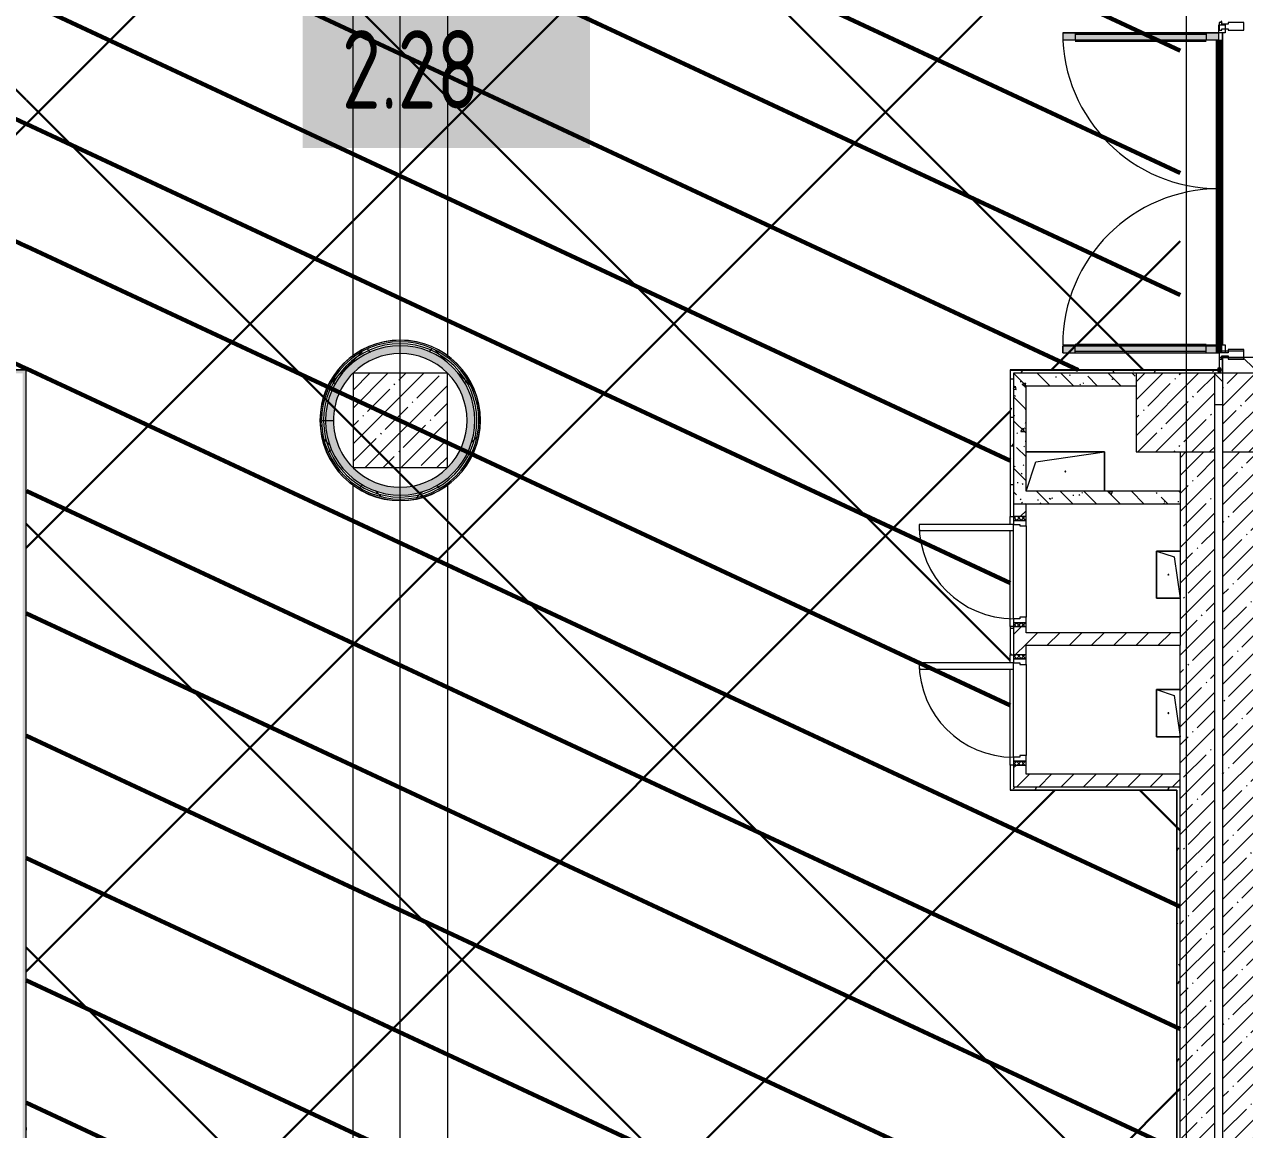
# Model space of a CAD drawing. Header units: millimetres. Extents: x -164500 to 426394, y -23753 to 102118.
# Drawn here: x 179692 to 187452, y 3090 to 10117 of the extents above; entities that cross this region are included whole.
import ezdxf
from ezdxf import colors
from ezdxf.entities.mleader import LeaderData, LeaderLine
from ezdxf.math import Vec2, Vec3

# ---------------------------------------------------------------- set-up
doc = ezdxf.new("R2010")
doc.units = ezdxf.units.MM
doc.linetypes.add('Осевая', pattern=[6350, 1270, -952.5, 3175, -952.5])
for name, color, linetype, lineweight in [('0) шлифовка', 5, 'Continuous', 60), ('284 стык. профилей', 1, 'Continuous', 120), ('5.3) Л-7 Линолеум 4 вып', 230, 'Continuous', 30), ('9.1) Рулон', 30, 'Continuous', 30), ('A-DETL-GENF', 7, 'Continuous', 9), ('A-DOOR-2', 7, 'Continuous', 5), ('A-DOOR-FRAM-2', 7, 'Continuous', 5), ('A-FLOR', 7, 'Continuous', 9), ('A-GENM', 7, 'Continuous', 9), ('A-GLAZ-CWMG', 7, 'Continuous', 9), ('A-GLAZ-CWMG-1', 7, 'Continuous', 20), ('A-WALL', 7, 'Continuous', 5), ('I-WALL', 7, 'Continuous', 5), ('S-COLS', 7, 'Continuous', 9), ('S-COLS-1', 7, 'Continuous', 5), ('Оси', 7, 'Continuous', 9), ('Оси-2', 7, 'Осевая', 9)]:
    doc.layers.add(name, color=color, linetype=linetype, lineweight=lineweight)
doc.layers.add('2) защита вин плитк', color=6, linetype='Continuous')
doc.layers.add('3.2.2) Нал-ой пол 4 вып', color=3, linetype='Continuous')
doc.layers.add('A-AREA-PATT-2', color=7, linetype='Continuous', lineweight=5, true_color=0xcde0ef, transparency=1)
doc.layers.add('A-FLOR-PATT-1', color=7, linetype='Continuous', lineweight=9, true_color=0xeef6ff, transparency=0.5)
for name, color, linetype, lineweight, true_color in [('A-DOOR-1', 7, 'Continuous', 5, 0xc0c0c0), ('A-DOOR-FRAM-1', 7, 'Continuous', 5, 0xc0c0c0), ('A-WALL-1', 9, 'Continuous', 5, 0x808080), ('A-WALL-FNSH-1', 9, 'Continuous', 5, 0x808080)]:
    doc.layers.add(name, color=color, linetype=linetype, lineweight=lineweight, true_color=true_color)
doc.styles.add('СПДС', font='ГОСТ тип А.ttf', dxfattribs={"width": 0.9})
pattern_1 = [(155, (169003.1, 23029.06), (-297.882, -638.811), [])]
pattern_2 = [(45, (148772.12, -0.94), (-114.04925, 114.04925), []), (45, (148886.17, -0.94), (-114.04925, 114.04925), [201.612, -40.322, 6.706, -33.617])]
pattern_3 = [(135, (148772.12, -0.94), (-141.4214, -141.4214), [])]
pattern_4 = [(135, (148772.12, -0.94), (-150.8683, -150.8683), [213.36, -35.56, 7.112, -35.56]), (135, (148772.12, 149.83), (-150.8683, -150.8683), []), (50, (148772.12, -0.94), (255.0577, -22.3145), [26.67, -293.37]), (355, (148772.12, -0.94), (-49.3404, 267.4791), [21.336, -234.696]), (100.451, (148793.38, -2.8), (205.7195, 245.1636), [22.666, -249.326]), (46.184, (148772.12, 70.18), (379.511, -58.86), [40.005, -440.055]), (96.636, (148803.75, 65.27), (332.3634, 346.399), [33.999, -373.989]), (351.184, (148772.12, 70.18), (332.367, 346.3953), [32.004, -352.044]), (21, (148807.68, 52.4), (212.2602, -143.1711), [26.67, -293.37]), (326, (148807.68, 52.4), (86.5224, 257.8632), [21.336, -234.696]), (71.451, (148825.37, 40.47), (298.784, 114.6901), [22.666, -249.326]), (37.5, (148772.12, -0.94), (4.32385, 118.3775), [6.706, -225.146, 6.706, -231.546, -235.585]), (37.5, (148772.12, -0.94), (4.32385, 118.3775), [-470.103, 6.706, -228.879]), (7.5, (148772.12, -0.94), (93.5476, 140.2533), [6.706, -129.134, 6.706, -219.812, -89.789]), (7.5, (148772.12, -0.94), (93.5476, 140.2533), [-362.356, 6.706, -83.083]), (327.5, (148692.82, -0.94), (189.82734, -8.02019), [6.706, -82.194, 6.706, -270.662, -368.046]), (327.5, (148692.82, -0.94), (189.82734, -8.02019), [-366.268, 6.706, -361.34]), (317.5, (148657.26, -0.94), (207.38114, 35.59764), [6.706, -108.864, 6.706, -177.495, -261.366]), (317.5, (148657.26, -0.94), (207.38114, 35.59764), [-299.771, 6.706, -254.66])]
pattern_5 = [(45, (148772.12, -0.94), (-70.71068, 70.71068), [])]
pattern_6 = [(45, (148772.12, -0.94), (-212.132, 212.132), []), (135, (148772.12, -0.94), (-212.132, -212.132), [])]
pattern_7 = [(0, (148772.123, -0.94), (243.84, 60.96), [20.117, -162.763, 20.117, -162.763, -975.36]), (0, (148772.123, -0.94), (243.84, 60.96), [-365.76, 20.117, -345.643, 20.117, -162.763, -426.72]), (0, (148772.123, -0.94), (243.84, 60.96), [-914.4, 20.117, -101.803, 20.117, -284.683]), (120, (148863.563, 29.54), (-174.71291, 180.69163), [20.117, -162.763, 20.117, -162.763, -975.36]), (120, (148863.563, 29.54), (-174.71291, 180.69163), [-365.76, 20.117, -345.643, 20.117, -162.763, -426.72]), (120, (148863.563, 29.54), (-174.71291, 180.69163), [-914.4, 20.117, -101.803, 20.117, -284.683]), (240, (148894.043, 151.46), (-69.12709, -241.65163), [20.117, -162.763, 20.117, -162.763, -975.36]), (240, (148894.043, 151.46), (-69.12709, -241.65163), [-365.76, 20.117, -345.643, 20.117, -162.763, -426.72]), (240, (148894.043, 151.46), (-69.12709, -241.65163), [-914.4, 20.117, -101.803, 20.117, -284.683])]
pattern_8 = [(45, (169003.1, 23029), (-1347.04, 1347.04), [])]
pattern_9 = [(45, (169003.1, 23029), (-1347.04, 1347.04), []), (135, (169003.1, 23029), (-1347.04, -1347.04), [])]

# ---------------------------------------------------------------- blocks, each defined once
blk = doc.blocks.new('BSC_Колонна _Прямоугольная - 500х500-23286270-Объем проектирования 2 этажа')
at = {"layer": 'S-COLS-1'}
h = blk.add_hatch(dxfattribs=at)
h.set_pattern_fill('FP_4', color=256, style=0, pattern_type=2)
h.set_pattern_definition([(45, (-38790, -7650), (-114.04925, 114.04925), []), (45, (-38675.95, -7650), (-114.04925, 114.04925), [201.613, -40.323, 6.706, -33.617])])
h.paths.add_polyline_path([(-70.3, -250), (250, -250), (250, 250), (-250, 250), (-250, -250)])
for p, q in [((250, 250), (-250, 250)), ((-250, 250), (-250, -250)), ((250, -250), (250, 250)), ((-250, -250), (250, -250))]:
    blk.add_line(p, q, dxfattribs=at)
blk = doc.blocks.new('BSC_Колонна _Прямоугольная - 600х600-V312-Объем проектирования 2 этажа')
at = {"layer": 'S-COLS-1'}
h = blk.add_hatch(dxfattribs=at)
h.set_pattern_fill('FP_65', color=256, style=0, pattern_type=2)
h.set_pattern_definition([(45, (-33310, -7600), (-114.04925, 114.04925), []), (45, (-33195.95, -7600), (-114.04925, 114.04925), [201.613, -40.323, 6.706, -33.617])])
h.paths.add_polyline_path([(-300, -300), (300, -300), (300, 300), (-300, 300), (-300, 173.2)])
for p, q in [((300, 300), (-300, 300)), ((-300, 300), (-300, -300)), ((300, -300), (300, 300)), ((-300, -300), (300, -300))]:
    blk.add_line(p, q, dxfattribs=at)
blk = doc.blocks.new('BSC_Колонна _Прямоугольная - 500х500-V367-Объем проектирования 2 этажа')
at = {"layer": 'S-COLS-1'}
h = blk.add_hatch(dxfattribs=at)
h.set_pattern_fill('FP_113', color=256, style=0, pattern_type=2)
h.set_pattern_definition([(45, (-38240, -7650), (-114.04925, 114.04925), []), (45, (-38125.95, -7650), (-114.04925, 114.04925), [201.613, -40.323, 6.706, -33.617])])
h.paths.add_polyline_path([(250, -250), (250, 250), (-250, 250), (-250, -250), (177, -250)])
for p, q in [((250, 250), (-250, 250)), ((-250, 250), (-250, -250)), ((250, -250), (250, 250)), ((-250, -250), (250, -250))]:
    blk.add_line(p, q, dxfattribs=at)
blk = doc.blocks.new('GM_Отверстие прямоугольное _в плите_ - Отверстие-V418-Объем проектирования 2 этажа')
at = {"layer": 'A-GENM'}
for p, q in [((-250, 125), (250, 125)), ((250, 125), (-250, 125)), ((-187.5, 62.5), (250, 125)), ((250, 125), (250, -125)), ((250, -125), (250, 125)), ((-250, -125), (-187.5, 62.5))]:
    blk.add_line(p, q, dxfattribs=at)
for start, end in [(360, 180), (180, 360)]:
    blk.add_arc((0, 0), 2.5, start, end, dxfattribs=at)
blk = doc.blocks.new('GM_Отверстие прямоугольное _в плите_ - Отверстие-21620300-Объем проектирования 2 этажа')
at = {"layer": 'A-GENM'}
for p, q in [((-150, -75), (-150, 75)), ((-150, 75), (-150, -75)), ((-150, -75), (-112.5, 37.5)), ((-112.5, 37.5), (150, 75)), ((150, 75), (150, -75)), ((150, -75), (150, 75)), ((150, -75), (-150, -75)), ((-150, -75), (150, -75))]:
    blk.add_line(p, q, dxfattribs=at)
for start, end in [(360, 180), (180, 360)]:
    blk.add_arc((0, 0), 2.5, start, end, dxfattribs=at)
blk = doc.blocks.new('Прямоугольный импост - Импост структурный с накладкой - 160мм Темный-31239214-Объем проектирования 2 этажа')
at = {"layer": 'A-GLAZ-CWMG-1'}
for p, q in [((-50, 0), (-50, 17)), ((-50, 17), (0, 17)), ((-40, 0), (-50, 0)), ((-40, -40), (-40, 0)), ((0, 0), (-10, 0)), ((-10, 0), (-10, -40)), ((0, 17), (0, 0)), ((-50, -140), (-50, -40)), ((-50, -40), (-40, -40)), ((-10, -40), (0, -40)), ((0, -40), (0, -140)), ((0, -140), (-50, -140))]:
    blk.add_line(p, q, dxfattribs=at)
blk = doc.blocks.new('Прямоугольный импост - Импост структурный с накладкой - 160мм Темный-31915521-Объем проектирования 2 этажа')
at = {"layer": 'A-GLAZ-CWMG-1'}
for p, q in [((-25, 0), (-25, 17)), ((-25, 17), (25, 17)), ((-15, 0), (-25, 0)), ((-15, -40), (-15, 0)), ((25, 0), (15, 0)), ((15, 0), (15, -40)), ((25, 17), (25, 0)), ((-25, -140), (-25, -40)), ((-25, -40), (-15, -40)), ((15, -40), (25, -40)), ((25, -40), (25, -140)), ((25, -140), (-25, -140))]:
    blk.add_line(p, q, dxfattribs=at)
blk = doc.blocks.new('Прямоугольный импост - Импост структурный с накладкой - 160мм Темный-31239248-Объем проектирования 2 этажа')
at = {"layer": 'A-GLAZ-CWMG-1'}
for p, q in [((0, 17), (-50, 17)), ((-50, 17), (-50, 0)), ((-50, 0), (-40, 0)), ((-40, 0), (-40, -40)), ((-10, -40), (-10, 0)), ((-10, 0), (0, 0)), ((0, 0), (0, 17)), ((-40, -40), (-50, -40)), ((-50, -40), (-50, -140)), ((0, -40), (-10, -40)), ((0, -140), (0, -40)), ((-50, -140), (0, -140))]:
    blk.add_line(p, q, dxfattribs=at)

msp = doc.modelspace()

# ---------------------------------------------------------------- hatches: boundary and pattern name
at = {"layer": '0) шлифовка', "true_color": 0x2776bb}
h = msp.add_hatch(dxfattribs=at)
h.set_pattern_fill('ANSI31', color=152, scale=222, angle=110)
h.set_pattern_definition(pattern_1)
h.paths.add_polyline_path([(187042.123, 22926.529), (179707.482, 22964.583), (179703.123, 521), (187042.123, 418.471), (187042.123, 5248.059), (185961.123, 5248.059), (185961.123, 7921), (187042.123, 7921)])
h.paths.add_polyline_path([(183003.123, 13758.059), (179703.262, 13758.059), (179703.123, 22964.643), (183003.123, 22964.643)])
h = msp.add_hatch(dxfattribs=at)
h.set_pattern_fill('ANSI31', color=152, scale=222, angle=110)
h.set_pattern_definition(pattern_1)
h.paths.add_polyline_path([(179703.123, 13759), (169003.123, 13759), (169003.123, 7920.059), (179703.123, 7920.059)])
at = {"layer": '2) защита вин плитк'}
h = msp.add_hatch(dxfattribs=at)
h.set_pattern_fill('ANSI31', color=256, scale=600)
h.set_pattern_definition(pattern_8)
h.paths.add_polyline_path([(187042.123, 22926.529), (179707.482, 22964.583), (179703.123, 521), (187042.123, 418.471), (187042.123, 5248.059), (185961.123, 5248.059), (185961.123, 7921), (187042.123, 7921)])
h.paths.add_polyline_path([(183003.123, 13758.059), (179703.262, 13758.059), (179703.123, 22964.643), (183003.123, 22964.643)])
h = msp.add_hatch(dxfattribs=at)
h.set_pattern_fill('ANSI31', color=256, scale=600)
h.set_pattern_definition(pattern_8)
h.paths.add_polyline_path([(179703.123, 13759), (169003.123, 13759), (169003.123, 7920.059), (179703.123, 7920.059)])
at = {"layer": '3.2.2) Нал-ой пол 4 вып'}
h = msp.add_hatch(dxfattribs=at)
h.set_pattern_fill('ANSI31', color=256, scale=600)
h.set_pattern_definition(pattern_8)
h.paths.add_polyline_path([(187042.123, 22926.529), (179707.482, 22964.583), (179703.123, 521), (187042.123, 418.471), (187042.123, 5248.059), (185961.123, 5248.059), (185961.123, 7921), (187042.123, 7921)])
h.paths.add_polyline_path([(183003.123, 13758.059), (179703.262, 13758.059), (179703.123, 22964.643), (183003.123, 22964.643)])
h = msp.add_hatch(dxfattribs=at)
h.set_pattern_fill('ANSI31', color=256, scale=600)
h.set_pattern_definition(pattern_8)
h.paths.add_polyline_path([(179703.123, 13759), (169003.123, 13759), (169003.123, 7920.059), (179703.123, 7920.059)])
at = {"layer": '5.3) Л-7 Линолеум 4 вып'}
h = msp.add_hatch(dxfattribs=at)
h.set_pattern_fill('ANSI37', color=256, scale=600)
h.set_pattern_definition(pattern_9)
h.paths.add_polyline_path([(187042.123, 22926.529), (179707.482, 22964.583), (179703.123, 521), (187042.123, 418.471), (187042.123, 5248.059), (185961.123, 5248.059), (185961.123, 7921), (187042.123, 7921)])
h.paths.add_polyline_path([(183003.123, 13758.059), (179703.262, 13758.059), (179703.123, 22964.643), (183003.123, 22964.643)])
h = msp.add_hatch(dxfattribs=at)
h.set_pattern_fill('ANSI37', color=256, scale=600)
h.set_pattern_definition(pattern_9)
h.paths.add_polyline_path([(179703.123, 13759), (169003.123, 13759), (169003.123, 7920.059), (179703.123, 7920.059)])
at = {"layer": 'A-AREA-PATT-2'}
h = msp.add_hatch(color=256, dxfattribs=at)
h.paths.add_polyline_path([(187288.123, 7919.559), (187291.623, 7920.059), (187289.53, 7930.059), (187281.623, 7930.059), (187281.623, 7919.559)])
h.paths.add_polyline_path([(169022.123, 7919.559), (169022.123, 8529.507), (168992.123, 8529.507), (168992.123, 7919.559), (169017.123, 7919.559)])
h.paths.add_polyline_path([(187291.123, 7989.059), (187291.623, 7990.235), (187291.623, 8079.059), (187288.123, 8079.059), (187288.123, 8029.059), (187291.123, 8029.059), (187291.123, 7999.059)])
h.paths.add_polyline_path([(187288.123, 10064.059), (187291.623, 10064.059), (187291.123, 10114.059), (187288.123, 10114.059)])
h.paths.add_polyline_path([(169022.123, 10274.507), (169022.123, 10879.059), (169002.623, 10877.109), (169002.623, 10274.507)])
h.paths.add_polyline_path([(187266.623, 10668.059), (187286.623, 10668.059), (187286.623, 10678.559), (187266.623, 10678.559)])
h.paths.add_polyline_path([(181432.123, 13739.059), (181472.123, 13739.059), (181470.173, 13758.559), (181422.123, 13758.559), (181422.123, 13739.059)])
h.paths.add_polyline_path([(180072.123, 13739.059), (180122.123, 13739.059), (180120.173, 13758.559), (180072.123, 13758.559)])
h.paths.add_polyline_path([(182422.123, 18869.059), (182422.123, 18919.059), (182402.623, 18917.109), (182402.623, 18869.059)])
h.paths.add_polyline_path([(182402.623, 20219.059), (182422.123, 20219.059), (182422.123, 20269.059), (182402.623, 20267.109), (182402.623, 20221.009)])
at = {"layer": 'A-DOOR-2'}
h = msp.add_hatch(dxfattribs=at)
h.set_pattern_fill('FP_204', color=256, angle=90, style=0, pattern_type=2)
h.set_pattern_definition([(225, (185917.438, 8576.97), (14.14214, -14.14214), []), (315, (185917.438, 8576.97), (14.14214, 14.14214), [])])
h.paths.add_polyline_path([(186062.123, 6963.059), (186062.123, 6988.059), (185982.123, 6988.059), (185982.123, 6963.059)])
h = msp.add_hatch(dxfattribs=at)
h.set_pattern_fill('FP_204', color=256, angle=90, style=0, pattern_type=2)
h.set_pattern_definition([(225, (185917.438, 7696.97), (14.14214, -14.14214), []), (315, (185917.438, 7696.97), (14.14214, 14.14214), [])])
h.paths.add_polyline_path([(186062.123, 6083.059), (186062.123, 6108.059), (185982.123, 6108.059), (185982.123, 6083.059)])
at = {"layer": 'A-DOOR-FRAM-2'}
h = msp.add_hatch(dxfattribs=at)
h.set_pattern_fill('FP_205', color=256, angle=90, style=0, pattern_type=2)
h.set_pattern_definition([(135, (185917.438, 6454.175), (-14.1421, -14.1421), []), (225, (185917.438, 6454.175), (14.1421, -14.1421), [])])
h.paths.add_polyline_path([(186020.195, 6288.059), (186062.123, 6288.059), (186062.123, 6313.059), (185982.123, 6313.059), (185982.123, 6288.059)])
h = msp.add_hatch(dxfattribs=at)
h.set_pattern_fill('FP_205', color=256, angle=90, style=0, pattern_type=2)
h.set_pattern_definition([(135, (185917.438, 5574.175), (-14.1421, -14.1421), []), (225, (185917.438, 5574.175), (14.1421, -14.1421), [])])
h.paths.add_polyline_path([(186020.195, 5408.059), (186062.123, 5408.059), (186062.123, 5433.059), (185982.123, 5433.059), (185982.123, 5408.059)])
at = {"layer": 'A-FLOR-PATT-1'}
h = msp.add_hatch(color=256, dxfattribs=at)
h.paths.add_polyline_path([(162402.033, 7899.059), (162442.033, 7899.059), (162442.033, 8729.059), (162402.033, 8729.059), (162402.033, 7902.762)])
h.paths.add_polyline_path([(173072.123, 7899.059), (173072.123, 8229.059), (173032.123, 8229.059), (173032.123, 7899.059)])
h.paths.add_polyline_path([(163662.033, 7899.059), (163702.033, 7899.059), (163702.033, 8229.059), (163662.033, 8229.059), (163662.033, 7919.059)])
h.paths.add_polyline_path([(171772.123, 7899.059), (171812.123, 7899.059), (171812.123, 8729.059), (171772.123, 8729.059), (171772.123, 7919.059)])
h.paths.add_polyline_path([(154167.123, 7914.059), (154167.123, 8314.059), (154127.123, 8314.059), (154127.123, 7914.059)])
h.paths.add_polyline_path([(152912.123, 7914.059), (152912.123, 8809.059), (152872.123, 8809.059), (152872.123, 7914.059), (152902.123, 7914.059)])
h.paths.add_polyline_path([(187288.123, 8029.059), (187288.123, 8074.059), (186295.623, 8074.059), (186295.623, 8029.059), (187286.588, 8029.059)])
h.paths.add_polyline_path([(168782.123, 8519.507), (168862.123, 8519.507), (168862.123, 8564.507), (168022.123, 8564.507), (168022.123, 8519.507), (168398.033, 8519.507)])
h.paths.add_polyline_path([(186895.695, 10019.059), (187288.123, 10019.059), (187288.123, 10064.059), (186295.623, 10064.059), (186295.623, 10019.059), (186762.123, 10019.059)])
h.paths.add_polyline_path([(168037.123, 10189.507), (168862.123, 10189.507), (168862.123, 10234.507), (168037.123, 10234.507)])
h.paths.add_polyline_path([(180167.123, 12959.059), (180167.123, 13779.059), (180122.123, 13779.059), (180122.123, 12959.059)])
h.paths.add_polyline_path([(181432.123, 13459.059), (181432.123, 13739.059), (181422.123, 13739.059), (181422.123, 13779.059), (181387.123, 13779.059), (181387.123, 13459.059), (181422.123, 13459.059)])
h.paths.add_polyline_path([(182804.774, 18919.059), (183202.123, 18919.059), (183202.123, 18964.059), (182382.123, 18964.059), (182382.123, 18919.059), (182422.123, 18919.059)])
h.paths.add_polyline_path([(182570.277, 20184.059), (182702.123, 20184.059), (182702.123, 20229.059), (182422.123, 20229.059), (182422.123, 20219.059), (182382.123, 20219.059), (182382.123, 20184.059), (182435.248, 20184.059)])
at = {"layer": 'I-WALL'}
h = msp.add_hatch(dxfattribs=at)
h.set_pattern_fill('FP_191', color=256, style=0, pattern_type=2)
h.set_pattern_definition(pattern_7)
h.paths.add_polyline_path([(187312.123, 7919.059), (187312.123, 7999.059), (187292.123, 7999.059), (187292.123, 7920.059), (187308.156, 7919.257)])
h.paths.add_polyline_path([(187292.123, 10129.059), (187312.123, 10129.059), (187312.123, 10679.059), (187292.123, 10679.059), (187292.123, 10229.059)])
h = msp.add_hatch(dxfattribs=at)
h.set_pattern_fill('FP_23', color=256, style=0, pattern_type=2)
h.set_pattern_definition(pattern_3)
h.paths.add_polyline_path([(187491.839, 7899.059), (187512.123, 7899.059), (187512.123, 7999.059), (187312.123, 7999.059), (187312.124, 7899.059)])
h.paths.add_polyline_path([(187312.123, 10129.059), (187512.123, 10129.059), (187512.123, 10229.059), (187312.123, 10229.059)])
for points in [[(181571.859, 7599.059), (181572.859, 7599.059), (181579.129, 7678.725), (181600.919, 7763.998), (181631.502, 7835.378), (181675.168, 7904.306), (181729.405, 7965.47), (181787.711, 8014.08), (181854.46, 8054.281), (181926.799, 8083.889), (182002.953, 8102.092), (182082.123, 8108.323), (182176.009, 8098.639), (182249.388, 8079.3), (182324.665, 8045.866), (182389.276, 8004.387), (182445.954, 7954.799), (182494.936, 7897.076), (182536.772, 7828.109), (182567.874, 7750.548), (182586.105, 7666.175), (182586.008, 7679.287), (182567.413, 7756.739), (182529.896, 7841.934), (182491.353, 7903.179), (182433.51, 7967.919), (182371.438, 8018.373), (182309.852, 8055.334), (182239.495, 8084.423), (182159.176, 8103.259), (182081.051, 8109.238), (181991.814, 8100.523), (181923.02, 8083.759), (181850.468, 8053.707), (181782.123, 8011.806), (181713.116, 7950.273), (181664.772, 7891.577), (181622.84, 7819.525), (181596.833, 7756.739), (181578.141, 7678.881)], [(182104.276, 7124.575), (182180, 7134.252), (182253.195, 7155.934), (182321.972, 7189.061), (182384.553, 7232.778), (182439.324, 7285.956), (182491.353, 7359.728), (182520.009, 7414.991), (182543.841, 7487.515), (182555.738, 7564.881), (182555.419, 7639.258), (182542.867, 7714.558), (182518.414, 7786.875), (182482.693, 7854.341), (182436.625, 7915.213), (182375.6, 7971.897), (182318.446, 8011.098), (182249.388, 8043.634), (182176.009, 8064.688), (182100.206, 8073.714), (182023.935, 8070.481), (181949.168, 8055.071), (181877.834, 8027.884), (181811.777, 7989.62), (181752.703, 7941.268), (181702.137, 7884.077), (181661.386, 7819.525), (181631.502, 7749.278), (181613.258, 7675.151), (181607.141, 7599.059), (181657.139, 7599.242), (181663.851, 7673.212), (181682.562, 7743.177), (181710.948, 7806.071), (181752.703, 7867.305), (181811.777, 7925.785), (181858.79, 7960.648), (181923.02, 7993.154), (181991.814, 8014.353), (182063.2, 8023.637), (182135.129, 8020.74), (182205.536, 8005.745), (182272.404, 7979.083), (182333.812, 7941.517), (182387.999, 7894.127), (182436.625, 7832.565), (182469.925, 7772.249), (182493.902, 7702.547), (182505.438, 7636.868), (182505.438, 7563.031), (182491.353, 7486.551), (182468.744, 7423.172), (182435.449, 7362.868), (182382.015, 7299.059), (182336.74, 7258.771), (182275.656, 7220.68), (182209.02, 7193.445), (182129.986, 7177.419), (182066.842, 7174.333), (181995.38, 7183.005), (181926.406, 7203.613), (181861.899, 7235.567), (181803.711, 7277.949), (181753.51, 7329.543), (181710.948, 7392.746), (181681.335, 7458.788), (181663.22, 7530.474), (181657.139, 7595.413), (181607.141, 7594.985), (181613.928, 7518.948), (181632.807, 7444.98), (181663.293, 7374.992), (181712.737, 7301.741), (181755.65, 7254.037), (181815.137, 7206.193), (181881.519, 7168.497), (181953.084, 7141.922), (182027.981, 7127.154), (182066.842, 7125.841)], [(182082.123, 7088.795), (182161.946, 7095.077), (182253.195, 7119.315), (182321.972, 7149.431), (182392.512, 7195.182), (182448.724, 7245.025), (182495.466, 7299.999), (182536.772, 7367.404), (182568.714, 7446.795), (182586.407, 7523.066), (182585.118, 7519.392), (182566.462, 7441.687), (182535.881, 7367.858), (182484.868, 7288.88), (182434.996, 7232.778), (182371.714, 7181.082), (182310.842, 7144.273), (182239.495, 7114.72), (182161.79, 7096.064), (182072.564, 7090.547), (181995.38, 7097.764), (181924.443, 7114.848), (181840.055, 7151.96), (181772.483, 7195.855), (181716.893, 7244.957), (181663.293, 7310.862), (181627.475, 7370.009), (181596.833, 7445.649), (181578.141, 7531.942), (181578.141, 7519.236), (181600.919, 7431.514), (181632.807, 7358.701), (181669.311, 7299.133), (181732.04, 7229.085), (181791.188, 7180.737), (181858.286, 7141.172), (181930.881, 7112.223), (182007.19, 7094.692), (182071.223, 7089.652)]]:
    msp.add_hatch(color=256, dxfattribs=at).paths.add_polyline_path(points)
h = msp.add_hatch(dxfattribs=at)
h.set_pattern_fill('FP_192', color=256, style=0, pattern_type=2)
h.set_pattern_definition(pattern_6)
h.paths.add_polyline_path([(182085.34, 7099.069), (182163.811, 7105.809), (182253.195, 7130.241), (182321.972, 7161.256), (182384.553, 7201.624), (182443.353, 7254.253), (182495.466, 7319.345), (182531.533, 7381.097), (182558.375, 7446.795), (182576.315, 7523.066), (182582.119, 7601.203), (182575.645, 7679.287), (182554.992, 7760.322), (182525.06, 7830.487), (182481.562, 7899.059), (182427.741, 7959.516), (182363.272, 8011.466), (182307.876, 8045.193), (182227.162, 8076.941), (182159.176, 8093.086), (182081.051, 8099.057), (181991.814, 8090.055), (181923.02, 8072.748), (181849.153, 8040.958), (181782.123, 7998.405), (181718.844, 7941.268), (181669.716, 7880.104), (181631.502, 7813.746), (181605.549, 7749.278), (181588.104, 7675.151), (181582.123, 7599.059), (181594.623, 7599.059), (181600.919, 7677.153), (181624.906, 7765.601), (181653.572, 7830.487), (181698.752, 7899.059), (181754.895, 7959.163), (181811.777, 8004.019), (181882.068, 8042.831), (181949.168, 8067.793), (182023.935, 8082.952), (182100.682, 8086.205), (182189.727, 8073.714), (182259.704, 8052.547), (182333.812, 8015.668), (182399.447, 7967.919), (182452.25, 7915.213), (182496.791, 7854.341), (182531.567, 7786.875), (182557.052, 7705.241), (182567.889, 7636.868), (182566.462, 7550.897), (182555.419, 7482.839), (182528.741, 7404.763), (182488.139, 7330.737), (182439.324, 7268.59), (182381.461, 7215.42), (182318.709, 7173.66), (182253.195, 7142.939), (182180, 7121.691), (182104.276, 7112.109), (182026.556, 7114.736), (181943.185, 7132.307), (181870.907, 7160.195), (181803.711, 7199.393), (181738.891, 7254.037), (181689.78, 7310.792), (181649.702, 7374.992), (181619.948, 7444.98), (181600.919, 7524.542), (181594.623, 7594.877), (181582.142, 7594.77), (181589.324, 7515.214), (181613.258, 7427.963), (181641.061, 7364.325), (181684.621, 7296.604), (181739.044, 7236.29), (181803.724, 7184.859), (181861.899, 7150.493), (181932.646, 7122.07), (182007.19, 7104.705), (182066.842, 7100.403)])
h = msp.add_hatch(dxfattribs=at)
h.set_pattern_fill('FP_192', color=256, style=0, pattern_type=2)
h.set_pattern_definition(pattern_6)
h.paths.add_polyline_path([(182104.859, 7112.089), (182191.202, 7124.575), (182263.587, 7147.11), (182336.74, 7184.179), (182402.44, 7232.778), (182454.849, 7285.956), (182498.903, 7347.221), (182535.881, 7423.38), (182555.991, 7484.579), (182568.206, 7562.92), (182566.462, 7648.787), (182554.992, 7717.598), (182529.896, 7791.818), (182491.353, 7863.544), (182436.625, 7932.436), (182379.961, 7984.015), (182313.551, 8027.177), (182249.388, 8056.597), (182176.009, 8077.235), (182100.206, 8086.185), (182014.843, 8081.329), (181939.187, 8064.601), (181867.151, 8036.094), (181800.967, 7996.873), (181736.072, 7941.268), (181687.403, 7884.077), (181647.846, 7819.525), (181618.671, 7749.278), (181600.758, 7675.151), (181596.833, 7599.059), (181607.141, 7599.275), (181613.928, 7677.872), (181633.184, 7753.231), (181668.306, 7830.487), (181710.948, 7894.043), (181763.705, 7950.273), (181823.28, 7996.283), (181877.834, 8027.884), (181962.763, 8057.873), (182023.935, 8070.481), (182100.682, 8073.658), (182178.48, 8063.979), (182253.79, 8041.56), (182324.665, 8006.832), (182390.205, 7959.516), (182442.581, 7907.343), (182482.693, 7854.341), (182522.243, 7775.552), (182543.841, 7708.717), (182555.429, 7636.868), (182555.419, 7560.846), (182542.867, 7484.552), (182520.009, 7414.991), (182484.868, 7347.221), (182435.449, 7282.194), (182375.731, 7226.616), (182314.914, 7185.662), (182241.311, 7152.414), (182180, 7134.252), (182104.276, 7124.575), (182014.095, 7129.892), (181949.688, 7143.183), (181876.24, 7171.495), (181808.111, 7211.844), (181747.059, 7263.587), (181704.596, 7310.792), (181663.293, 7374.992), (181631.502, 7450.093), (181613.258, 7526.453), (181606.795, 7594.982), (181594.641, 7594.877), (181601.607, 7516.84), (181622.347, 7437.795), (181655.34, 7364.325), (181702.855, 7294.097), (181757.835, 7236.29), (181815.137, 7191.865), (181881.519, 7155.206), (181963.573, 7127.154), (182027.981, 7114.688), (182104.276, 7112.109)])
h = msp.add_hatch(dxfattribs=at)
h.set_pattern_fill('FP_191', color=256, style=0, pattern_type=2)
h.set_pattern_definition(pattern_7)
h.paths.add_polyline_path([(176691.481, 7899.059), (179702.123, 7899.059), (179702.123, 7919.059), (176232.123, 7919.059), (176232.123, 7907.059), (176262.123, 7905.059), (176262.123, 7899.059), (176686.864, 7899.059)])
h.paths.add_polyline_path([(169732.123, 7899.059), (171702.123, 7899.059), (171702.123, 7919.059), (168982.123, 7919.059), (168982.123, 7899.059), (169652.123, 7899.059)])
h.paths.add_polyline_path([(173802.123, 7899.059), (175102.123, 7899.059), (175102.123, 7907.059), (175132.123, 7909.059), (175132.123, 7919.059), (173142.123, 7919.059), (173142.123, 7899.059), (173602.123, 7899.059)])
h = msp.add_hatch(dxfattribs=at)
h.set_pattern_fill('FP_191', color=256, style=0, pattern_type=2)
h.set_pattern_definition(pattern_7)
h.paths.add_polyline_path([(186782.836, 7899.059), (187312.123, 7899.059), (187312.123, 7919.059), (185962.123, 7919.059), (185962.123, 7899.059), (186762.123, 7899.059)])
h = msp.add_hatch(dxfattribs=at)
h.set_pattern_fill('FP_191', color=256, style=0, pattern_type=2)
h.set_pattern_definition(pattern_7)
h.paths.add_polyline_path([(179682.123, 99.059), (179702.123, 99.059), (179702.123, 7899.059), (179682.123, 7899.059), (179682.123, 119.059)])
h = msp.add_hatch(dxfattribs=at)
h.set_pattern_fill('FP_191', color=256, style=0, pattern_type=2)
h.set_pattern_definition(pattern_7)
h.paths.add_polyline_path([(185967.029, 5249.059), (185982.123, 5249.059), (185982.123, 5408.059), (185962.123, 5408.059), (185962.123, 5249.059), (185964.513, 5249.059)])
h.paths.add_polyline_path([(185982.123, 6108.059), (185982.123, 6288.059), (185962.123, 6288.059), (185962.123, 6108.059)])
h.paths.add_polyline_path([(185962.899, 6988.059), (185982.123, 6988.059), (185982.123, 7899.059), (185962.123, 7899.059), (185962.123, 6988.059)])
h = msp.add_hatch(dxfattribs=at)
h.set_pattern_fill('FP_41', color=256, style=0, pattern_type=2)
h.set_pattern_definition(pattern_4)
h.paths.add_polyline_path([(185982.123, 7149.059), (186062.123, 7149.059), (186062.123, 7899.059), (185982.123, 7899.059), (185982.123, 7399.059)])
h = msp.add_hatch(dxfattribs=at)
h.set_pattern_fill('FP_41', color=256, style=0, pattern_type=2)
h.set_pattern_definition(pattern_4)
h.paths.add_polyline_path([(186762.123, 7819.059), (186762.123, 7899.059), (186062.123, 7899.059), (186062.123, 7819.059)])
h = msp.add_hatch(dxfattribs=at)
h.set_pattern_fill('FP_23', color=256, style=0, pattern_type=2)
h.set_pattern_definition(pattern_3)
h.paths.add_polyline_path([(187822.123, 7699.059), (188333.123, 7699.059), (188333.123, 7899.059), (187812.123, 7899.059), (187812.123, 7699.059)])
h.paths.add_polyline_path([(187262.123, 7699.059), (187312.123, 7699.059), (187312.123, 7899.059), (187262.123, 7899.059), (187262.123, 7772.249)])
h.paths.add_polyline_path([(191682.123, 7699.059), (191682.123, 7899.059), (190833.123, 7899.059), (190833.123, 7699.059), (191525.533, 7699.059)])
h = msp.add_hatch(dxfattribs=at)
h.set_pattern_fill('FP_1', color=256, style=0, pattern_type=2)
h.set_pattern_definition(pattern_2)
h.paths.add_polyline_path([(187042.123, 399.059), (187262.123, 399.059), (187262.123, 7399.059), (187042.123, 7399.059), (187042.123, 399.148)])
h = msp.add_hatch(dxfattribs=at)
h.set_pattern_fill('FP_1', color=256, style=0, pattern_type=2)
h.set_pattern_definition(pattern_2)
h.paths.add_polyline_path([(187492.666, 409.059), (187532.123, 409.059), (187532.123, 7399.059), (187312.123, 7399.059), (187312.123, 409.059), (187491.839, 409.059)])
h = msp.add_hatch(dxfattribs=at)
h.set_pattern_fill('FP_41', color=256, style=0, pattern_type=2)
h.set_pattern_definition(pattern_4)
h.paths.add_polyline_path([(186562.123, 7069.059), (187042.123, 7069.059), (187042.123, 7149.059), (185982.123, 7149.059), (185982.123, 7069.059), (186062.123, 7069.059)])
h = msp.add_hatch(dxfattribs=at)
h.set_pattern_fill('FP_22', color=256, style=0, pattern_type=2)
h.set_pattern_definition(pattern_5)
h.paths.add_polyline_path([(185982.123, 5269.059), (186062.123, 5269.059), (186062.123, 5408.059), (185982.123, 5408.059)])
h.paths.add_polyline_path([(185982.123, 6108.059), (186062.123, 6108.059), (186062.123, 6288.059), (185982.123, 6288.059), (185982.123, 6169.059)])
h.paths.add_polyline_path([(186062.123, 6988.059), (186062.123, 7069.059), (185982.123, 7069.059), (185982.123, 6988.059)])
h = msp.add_hatch(dxfattribs=at)
h.set_pattern_fill('FP_22', color=256, style=0, pattern_type=2)
h.set_pattern_definition(pattern_5)
h.paths.add_polyline_path([(187042.123, 6169.059), (187042.123, 6249.059), (186062.123, 6249.059), (186062.123, 6169.059), (187026.819, 6169.059)])
h = msp.add_hatch(dxfattribs=at)
h.set_pattern_fill('FP_22', color=256, style=0, pattern_type=2)
h.set_pattern_definition(pattern_5)
h.paths.add_polyline_path([(186062.123, 5269.059), (187042.123, 5269.059), (187042.123, 5349.059), (186062.123, 5349.059)])
h = msp.add_hatch(dxfattribs=at)
h.set_pattern_fill('FP_191', color=256, style=0, pattern_type=2)
h.set_pattern_definition(pattern_7)
h.paths.add_polyline_path([(187042.123, 5269.059), (185982.123, 5269.059), (185982.123, 5249.059), (187022.123, 5250.011), (187032.561, 5259.951)])
h.paths.add_polyline_path([(187040.058, 5249.059), (187042.123, 5249.059), (187042.123, 5269.059), (187022.123, 5249.059), (187031.392, 5249.059)])
h = msp.add_hatch(dxfattribs=at)
h.set_pattern_fill('FP_191', color=256, style=0, pattern_type=2)
h.set_pattern_definition(pattern_7)
h.paths.add_polyline_path([(187042.123, 399.059), (187040.973, 5249.059), (187022.123, 5249.059), (187022.123, 420.059), (187041.889, 399.304)])
h.paths.add_polyline_path([(187033.901, 399.059), (187041.854, 399.328), (187022.123, 419.059), (187022.123, 399.059)])

# ---------------------------------------------------------------- linework, layer by layer
at = {"layer": '284 стык. профилей'}
msp.add_lwpolyline([(187287.535, 10019.059), (187287.535, 8028.324)], dxfattribs=at)
at = {"layer": 'A-DETL-GENF'}
for p, q in [((186295.623, 10064.059), (186295.623, 10019.059)), ((186295.623, 10064.059), (187288.123, 10064.059)), ((187288.123, 10064.059), (186295.623, 10064.059)), ((186295.623, 10064.059), (186295.623, 10019.059)), ((186295.623, 10019.059), (187288.123, 10019.059)), ((186295.623, 10019.059), (187288.123, 10019.059)), ((186375.623, 10064.059), (186375.623, 10019.059)), ((186375.623, 10054.059), (187208.123, 10054.059)), ((187208.123, 10064.059), (187208.123, 10019.059)), ((187288.123, 10019.059), (187288.123, 10064.059)), ((187288.123, 10019.059), (187288.123, 10064.059)), ((186375.623, 10010.059), (187208.123, 10010.059)), ((186295.623, 8029.059), (186295.623, 8074.059)), ((186295.623, 8074.059), (187288.123, 8074.059)), ((187288.123, 8074.059), (186295.623, 8074.059)), ((186295.623, 8074.059), (186295.623, 8029.059)), ((186375.623, 8083.059), (187208.123, 8083.059)), ((186375.623, 8029.059), (186375.623, 8074.059)), ((187208.123, 8029.059), (187208.123, 8074.059)), ((186295.623, 8029.059), (187288.123, 8029.059)), ((186295.623, 8029.059), (187288.123, 8029.059)), ((186375.623, 8039.059), (187208.123, 8039.059))]:
    msp.add_line(p, q, dxfattribs=at)
at = {"layer": 'A-DOOR-1'}
for p, q in [((187288.123, 10114.059), (187328.123, 10114.059)), ((187288.123, 10064.059), (187288.123, 10114.059)), ((187328.123, 10114.059), (187328.123, 10064.059)), ((186295.623, 10064.059), (187288.123, 10064.059)), ((187328.123, 10064.059), (187288.123, 10064.059)), ((186295.623, 8079.059), (187288.123, 8079.059)), ((187288.123, 8079.059), (187328.123, 8079.059)), ((187288.123, 8029.059), (187288.123, 8079.059)), ((187328.123, 8079.059), (187328.123, 8029.059)), ((187328.123, 8029.059), (187288.123, 8029.059)), ((185382.123, 6938.059), (185382.123, 6898.059)), ((185982.123, 6938.059), (185382.123, 6938.059)), ((185982.123, 6898.059), (185982.123, 6938.059)), ((185382.123, 6898.059), (185982.123, 6898.059)), ((185382.123, 6058.059), (185382.123, 6018.059)), ((185982.123, 6058.059), (185382.123, 6058.059)), ((185982.123, 6018.059), (185982.123, 6058.059)), ((185382.123, 6018.059), (185982.123, 6018.059))]:
    msp.add_line(p, q, dxfattribs=at)
for centre, radius, start, end in [((187288.123, 10064.059), 992.5, 180, 270), ((187288.123, 8079.059), 992.5, 90, 180), ((185982.123, 6938.059), 600, 180, 270), ((185982.123, 6058.059), 600, 180, 270)]:
    msp.add_arc(centre, radius, start, end, dxfattribs=at)
at = {"layer": 'A-DOOR-FRAM-1'}
for p, q in [((186062.123, 6988.059), (185982.123, 6988.059)), ((185982.123, 6988.059), (185982.123, 6963.059)), ((186062.123, 6963.059), (186062.123, 6988.059)), ((186062.123, 6963.059), (185982.123, 6963.059)), ((185982.123, 6963.059), (185982.123, 6938.059)), ((185982.123, 6963.059), (186062.123, 6963.059)), ((185982.123, 6938.059), (186022.123, 6938.059)), ((186022.123, 6938.059), (186022.123, 6928.059)), ((186022.123, 6928.059), (186062.123, 6928.059)), ((186062.123, 6928.059), (186062.123, 6963.059)), ((186062.123, 6928.059), (186062.123, 6348.059)), ((185982.123, 6338.059), (185982.123, 6898.059)), ((185982.123, 6338.059), (185982.123, 6313.059)), ((186022.123, 6338.059), (185982.123, 6338.059)), ((185982.123, 6313.059), (186062.123, 6313.059)), ((186062.123, 6313.059), (185982.123, 6313.059)), ((185982.123, 6313.059), (185982.123, 6288.059)), ((185982.123, 6288.059), (186062.123, 6288.059)), ((186062.123, 6348.059), (186022.123, 6348.059)), ((186022.123, 6348.059), (186022.123, 6338.059)), ((186062.123, 6313.059), (186062.123, 6348.059)), ((186062.123, 6288.059), (186062.123, 6313.059)), ((186062.123, 6108.059), (185982.123, 6108.059)), ((185982.123, 6108.059), (185982.123, 6083.059)), ((186062.123, 6083.059), (185982.123, 6083.059)), ((185982.123, 6083.059), (185982.123, 6058.059)), ((185982.123, 6083.059), (186062.123, 6083.059)), ((185982.123, 6058.059), (186022.123, 6058.059)), ((186022.123, 6058.059), (186022.123, 6048.059)), ((186062.123, 6083.059), (186062.123, 6108.059)), ((186062.123, 6048.059), (186062.123, 6083.059)), ((185982.123, 5458.059), (185982.123, 6018.059)), ((186022.123, 6048.059), (186062.123, 6048.059)), ((186062.123, 6048.059), (186062.123, 5468.059)), ((185982.123, 5458.059), (185982.123, 5433.059)), ((186022.123, 5458.059), (185982.123, 5458.059)), ((185982.123, 5433.059), (186062.123, 5433.059)), ((186062.123, 5433.059), (185982.123, 5433.059)), ((185982.123, 5433.059), (185982.123, 5408.059)), ((186062.123, 5468.059), (186022.123, 5468.059)), ((186022.123, 5468.059), (186022.123, 5458.059)), ((186062.123, 5433.059), (186062.123, 5468.059)), ((186062.123, 5408.059), (186062.123, 5433.059)), ((185982.123, 5408.059), (186062.123, 5408.059))]:
    msp.add_line(p, q, dxfattribs=at)
at = {"layer": 'A-FLOR'}
for p, q in [((181782.123, 8012.747), (181782.123, 13760)), ((181782.123, 8011.806), (181782.123, 13759.059)), ((182382.123, 13760), (182382.123, 8012.747)), ((182382.123, 13759.059), (182382.123, 8011.806)), ((187312.123, 10065), (187312.123, 8080)), ((187312.123, 8080), (187312.123, 10065)), ((187312.123, 10064.059), (187312.123, 8079.059)), ((187312.123, 8079.059), (187312.123, 10064.059)), ((181782.123, 7999.347), (181782.123, 8011.438)), ((181782.123, 7998.405), (181782.123, 8010.496)), ((182382.123, 8011.438), (182382.123, 7999.174)), ((182382.123, 8010.496), (182382.123, 7998.232)), ((182382.123, 7900), (181783.072, 7900)), ((182382.123, 7899.059), (181783.072, 7899.059)), ((181783.171, 7300), (182382.015, 7300)), ((181783.171, 7299.059), (182382.015, 7299.059)), ((181782.123, 7188.562), (181782.123, 7200.986)), ((181782.123, 7187.621), (181782.123, 7200.045)), ((181782.123, 520), (181782.123, 7187.253)), ((181782.123, 519.059), (181782.123, 7186.311)), ((182382.123, 7200.467), (182382.123, 7188.562)), ((182382.123, 7199.525), (182382.123, 7187.621)), ((182382.123, 7187.253), (182382.123, 520)), ((182382.123, 7186.311), (182382.123, 519.059))]:
    msp.add_line(p, q, dxfattribs=at)
at = {"layer": 'A-WALL'}
for p, q in [((187292.123, 7899.059), (187292.123, 7999.059)), ((187312.123, 7999.059), (187312.123, 7899.059)), ((187312.123, 7899.059), (187312.123, 7999.059)), ((187312.123, 7899.059), (187262.123, 7899.059)), ((185982.123, 6288.059), (185982.123, 6108.059)), ((187042.123, 399.059), (187042.123, 6169.059)), ((185982.123, 5408.059), (185982.123, 5269.059))]:
    msp.add_line(p, q, dxfattribs=at)
for radius in [487.5, 475]:
    msp.add_arc((182082.123, 7599.059), radius, 180.4914167, 180, dxfattribs=at)
at = {"layer": 'A-WALL-1'}
for p, q in [((187532.123, 7999.059), (187292.123, 7999.059)), ((179702.123, 7919.059), (176232.123, 7919.059)), ((185962.123, 7919.059), (185962.123, 6988.059)), ((187312.123, 7919.059), (187292.123, 7919.059)), ((186762.123, 7899.059), (185982.123, 7899.059)), ((185982.123, 7899.059), (185982.123, 6988.059)), ((186062.123, 7819.059), (186762.123, 7819.059)), ((186062.123, 7149.059), (186062.123, 7819.059)), ((187262.123, 7699.059), (187312.123, 7699.059)), ((181582.123, 7599.059), (181657.123, 7599.059)), ((181657.139, 7595.413), (181582.142, 7594.77)), ((187042.123, 7399.059), (187042.123, 6169.059)), ((187262.123, 399.059), (187262.123, 7399.059)), ((187312.123, 7399.059), (187312.123, 409.059)), ((187042.123, 7149.059), (186062.123, 7149.059)), ((185982.123, 7069.059), (187042.123, 7069.059)), ((186062.123, 6988.059), (186062.123, 7069.059)), ((185962.123, 6988.059), (185982.123, 6988.059)), ((185962.123, 6288.059), (185962.123, 6108.059)), ((185982.123, 6288.059), (185962.123, 6288.059)), ((186062.123, 6249.059), (186062.123, 6288.059)), ((187042.123, 6249.059), (186062.123, 6249.059)), ((186062.123, 6108.059), (186062.123, 6169.059)), ((186062.123, 6169.059), (187042.123, 6169.059)), ((185962.123, 6108.059), (185982.123, 6108.059)), ((185962.123, 5408.059), (185962.123, 5249.059)), ((185982.123, 5408.059), (185962.123, 5408.059)), ((186062.123, 5349.059), (186062.123, 5408.059)), ((187042.123, 5349.059), (186062.123, 5349.059)), ((185982.123, 5269.059), (187042.123, 5269.059)), ((187021.123, 5249.059), (187022.123, 5249.059))]:
    msp.add_line(p, q, dxfattribs=at)
for radius, start, end in [(500, 180.4914167, 180), (425, 225.0982084, 134.9122605), (425, 135.0975648, 180), (425, 180.4914167, 224.8953492)]:
    msp.add_arc((182082.123, 7599.059), radius, start, end, dxfattribs=at)
at = {"layer": 'A-WALL-FNSH-1'}
for p, q in [((187292.123, 7999.059), (187291.123, 7999.059)), ((187291.123, 7999.059), (187291.123, 7920.059)), ((179703.123, 7920.059), (176232.123, 7920.059)), ((179702.123, 7919.059), (179702.123, 139.059)), ((179703.123, 140.059), (179703.123, 7920.059)), ((185961.123, 7920.059), (185961.123, 6988.059)), ((187291.123, 7920.059), (185961.123, 7920.059)), ((185962.123, 7919.059), (187292.123, 7919.059)), ((187301.623, 7930.059), (187281.623, 7930.059)), ((187281.623, 7930.059), (187281.623, 7910.059)), ((187301.623, 7910.059), (187301.623, 7930.059)), ((187281.623, 7910.059), (187301.623, 7910.059)), ((185961.123, 6988.059), (185962.123, 6988.059)), ((185962.123, 6288.059), (185961.123, 6288.059)), ((185961.123, 6288.059), (185961.123, 6108.059)), ((185961.123, 6108.059), (185962.123, 6108.059)), ((185962.123, 5408.059), (185961.123, 5408.059)), ((185961.123, 5408.059), (185961.123, 5248.059)), ((185961.123, 5248.059), (187021.123, 5248.059)), ((187021.123, 5249.059), (185962.123, 5249.059)), ((187021.123, 5248.059), (187021.123, 420.059)), ((187022.123, 420.059), (187022.123, 5249.059))]:
    msp.add_line(p, q, dxfattribs=at)
for radius, start, end in [(510.264, 0, 180), (509.264, 0, 180), (510.264, 180, 360), (509.264, 180, 0)]:
    msp.add_arc((182082.123, 7599.059), radius, start, end, dxfattribs=at)
at = {"layer": 'I-WALL'}
for p, q in [((185961.123, 6938.059), (185961.123, 6988.059)), ((185962.123, 6938.059), (185962.123, 6988.059)), ((185961.123, 6288.059), (185961.123, 6898.059)), ((185962.123, 6288.059), (185962.123, 6898.059)), ((185961.123, 6058.059), (185961.123, 6108.059)), ((185962.123, 6058.059), (185962.123, 6108.059)), ((185961.123, 5408.059), (185961.123, 6018.059)), ((185962.123, 5408.059), (185962.123, 6018.059)), ((179704.123, 3107.324), (179703.123, 3107.324)), ((179703.123, 3104.175), (179704.123, 3104.175)), ((179704.123, 3104.175), (179704.123, 3086.793))]:
    msp.add_line(p, q, dxfattribs=at)
at = {"layer": 'Оси'}
for points in [[(182082.123, -1907.2), (182082.123, 3092.8), (182082.123, 22397.13), (182082.123, 27397.13)], [(187082.123, -1907.2), (187082.123, 3092.8), (187082.123, 18776.78), (187082.123, 23776.78)]]:
    msp.add_lwpolyline(points, dxfattribs=at)
at = {"layer": 'Оси-2'}
for p, q in [((182082.123, 3093.741), (182082.123, 22398.071)), ((187082.123, 3093.741), (187082.123, 18777.722))]:
    msp.add_line(p, q, dxfattribs=at)

# ---------------------------------------------------------------- block references
at = {"layer": 'A-GENM'}
msp.add_blockref('GM_Отверстие прямоугольное _в плите_ - Отверстие-V418-Объем проектирования 2 этажа', (186312.123, 7274.059), dxfattribs=at)
at = {"layer": 'A-GENM', "rotation": 270.0000000000002}
for p in [(186967.123, 6618.159), (186967.123, 5738.159)]:
    msp.add_blockref('GM_Отверстие прямоугольное _в плите_ - Отверстие-21620300-Объем проектирования 2 этажа', p, dxfattribs=at)
at = {"layer": 'A-GLAZ-CWMG', "rotation": 89.99999999999993}
msp.add_blockref('Прямоугольный импост - Импост структурный с накладкой - 160мм Темный-31239248-Объем проектирования 2 этажа', (187308.123, 10129.059), dxfattribs=at)
at = {"layer": 'A-GLAZ-CWMG', "extrusion": (0, 0, -1), "rotation": 270.0000000000001}
for name, p in [('Прямоугольный импост - Импост структурный с накладкой - 160мм Темный-31239214-Объем проектирования 2 этажа', (-187308.123, 7999.059)), ('Прямоугольный импост - Импост структурный с накладкой - 160мм Темный-31915521-Объем проектирования 2 этажа', (-187308.123, 8014.059))]:
    msp.add_blockref(name, p, dxfattribs=at)
at = {"layer": 'S-COLS'}
for name, p in [('BSC_Колонна _Прямоугольная - 600х600-V312-Объем проектирования 2 этажа', (182082.123, 7599.059)), ('BSC_Колонна _Прямоугольная - 500х500-V367-Объем проектирования 2 этажа', (187012.123, 7649.059)), ('BSC_Колонна _Прямоугольная - 500х500-23286270-Объем проектирования 2 этажа', (187562.123, 7649.059))]:
    msp.add_blockref(name, p, dxfattribs=at)

# ---------------------------------------------------------------- texts
at = {"insert": (181711.149, 10080.124), "char_height": 500, "width": 1327.5945, "attachment_point": 1, "style": 'СПДС', "bg_fill": 1, "box_fill_scale": 1.5, "bg_fill_color": 7, "bg_fill_true_color": 16777215, "bg_fill_transparency": 0}
msp.add_mtext('2.28', dxfattribs=at)

# ---------------------------------------------------------------- leaders
at = {"layer": '9.1) Рулон', "color": 250, "lineweight": 30}
ml = msp.add_multileader_mtext('Standard', dxfattribs=at)
ml.set_content('Спортивный линолеум, ширина рулона 2 м, \\PДлина рулона 20,5 м = одна полоса 20,5 м + обрезок 0 м.\\PК закупке 8 рулонов (164 м2)   ', color=250, style='СПДС')
ml.set_leader_properties()
ml.build(insert=Vec2(0, 0))
ml.multileader.update_dxf_attribs({"arrow_head_size": 400})
ctx = ml.context
ctx.base_point, ctx.char_height, ctx.arrow_head_size, ctx.plane_origin = Vec3(181523.354, 34198.199), 700, 400, Vec3(210150.613, 30213.358)
ctx.text_align_type = 2
notes = []
notes.append((ctx, [(0, (1, 1, 0), (204687.854, 34198.199), (-1, 0), 8, [(0, [(202529.514, 23522.494)], 0, [])])]))
ctx.mtext.insert, ctx.mtext.alignment, ctx.mtext.flow_direction = Vec3(204677.854, 34653.199), 3, 5
for ctx, leaders in notes:
    for number, flags, end, landing, length, lines in leaders:
        leader = LeaderData()
        leader.index, (leader.has_last_leader_line, leader.has_dogleg_vector, leader.attachment_direction) = number, flags
        leader.last_leader_point, leader.dogleg_vector, leader.dogleg_length = Vec3(end), Vec3(landing), length
        for number, points, colour, breaks in lines:
            line = LeaderLine()
            line.index, line.vertices, line.color, line.breaks = number, Vec3.list(points), colors.encode_raw_color(colour), breaks
            leader.lines.append(line)
        ctx.leaders.append(leader)

doc.saveas('drawing.dxf')
